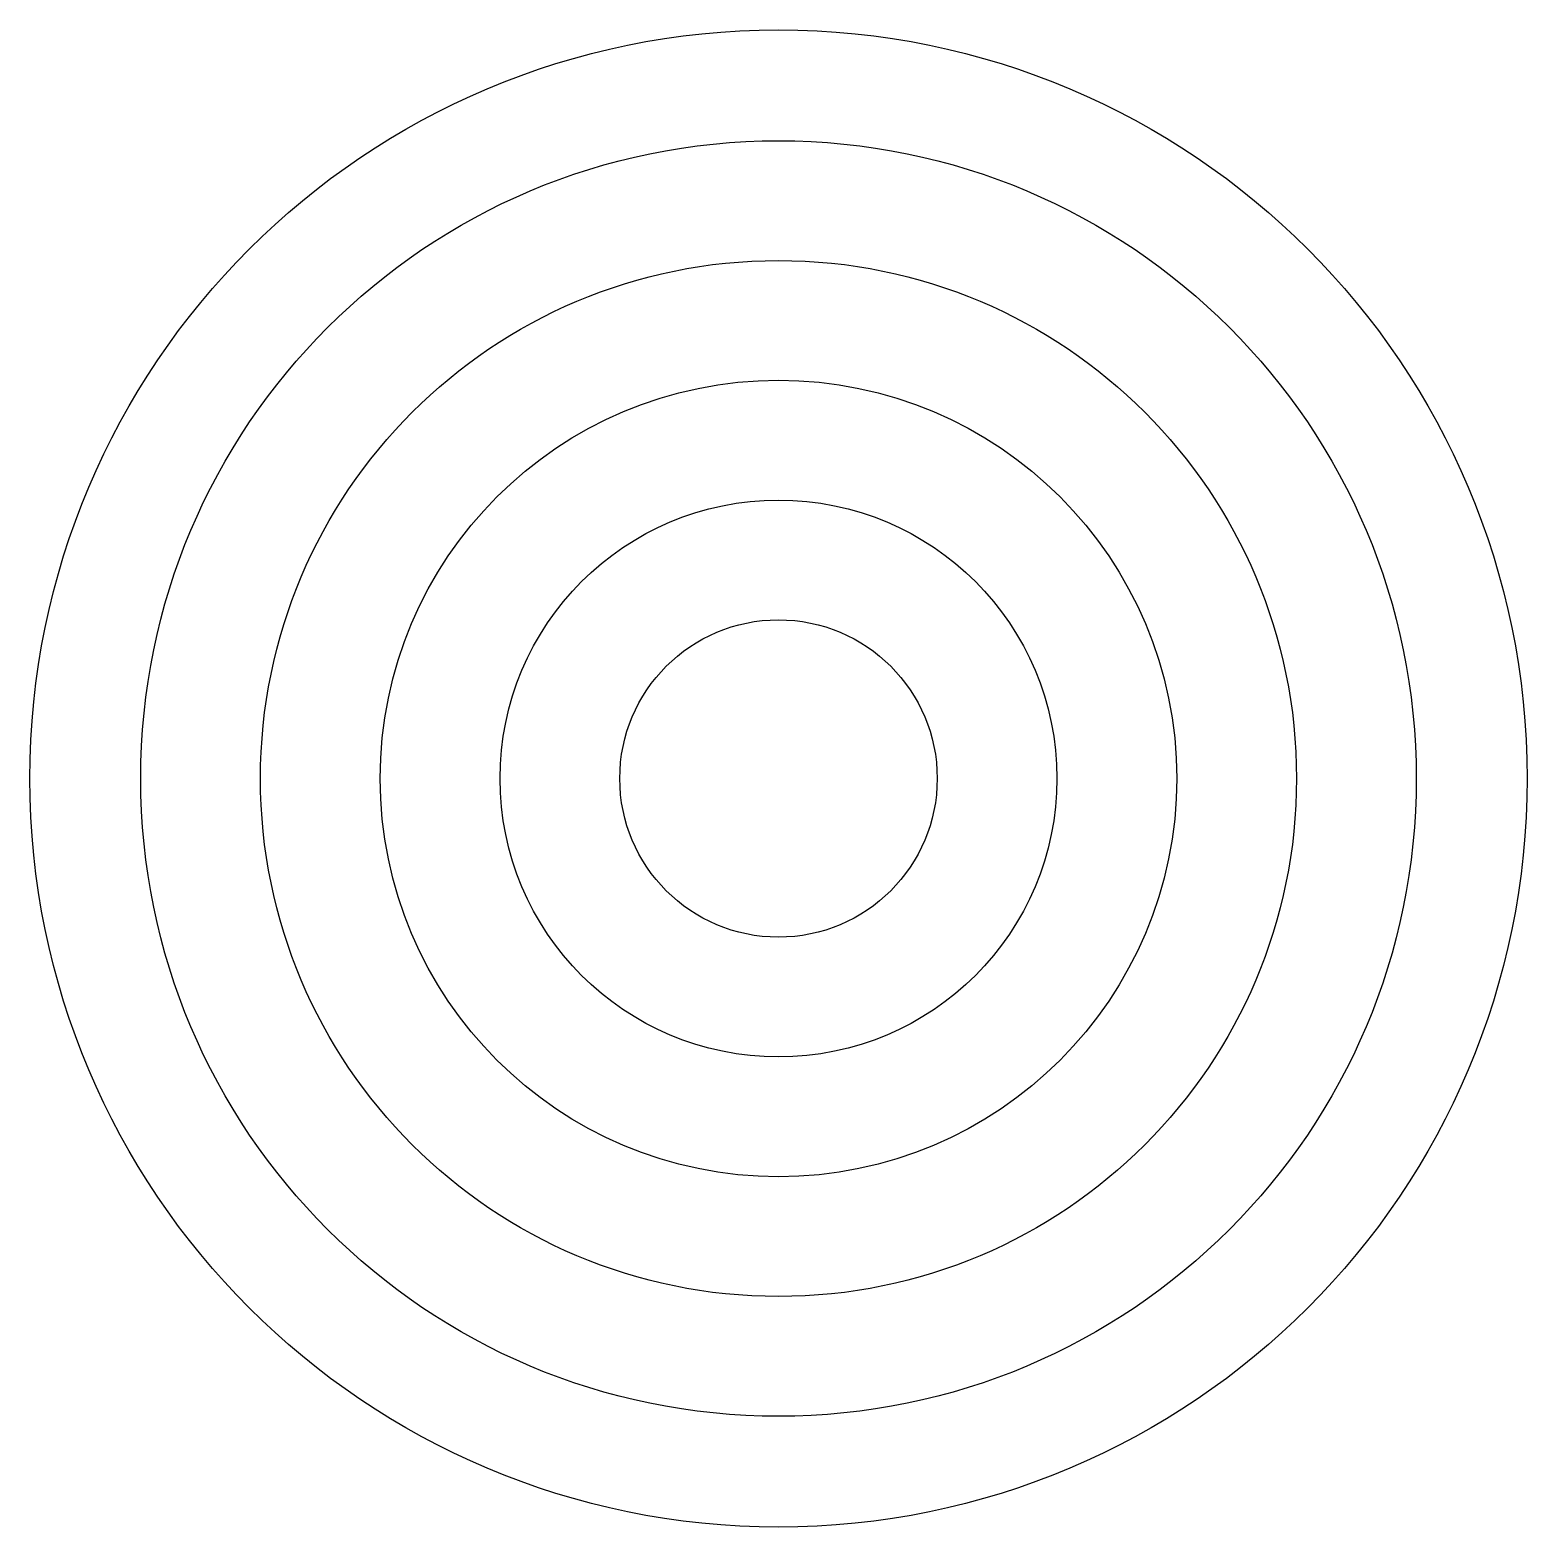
# Model space of a CAD drawing. Header units: millimetres. Extents: x -10150.729 to -10150.479, y -367.163 to -366.913.
import ezdxf

# ---------------------------------------------------------------- set-up
doc = ezdxf.new("R2010")
doc.units = ezdxf.units.MM
doc.layers.add('Tub_esgoto_caixas', color=2, linetype='Continuous')

msp = doc.modelspace()

# ---------------------------------------------------------------- linework, layer by layer
at = {"layer": 'Tub_esgoto_caixas'}
msp.add_circle((-10150.60352, -367.03785), 0.125, dxfattribs=at)
at = {"layer": 'Tub_esgoto_caixas', "color": 1}
for radius in [0.1065, 0.0865, 0.0665, 0.0465, 0.0265]:
    msp.add_circle((-10150.60352, -367.03785), radius, dxfattribs=at)

doc.saveas('drawing.dxf')
